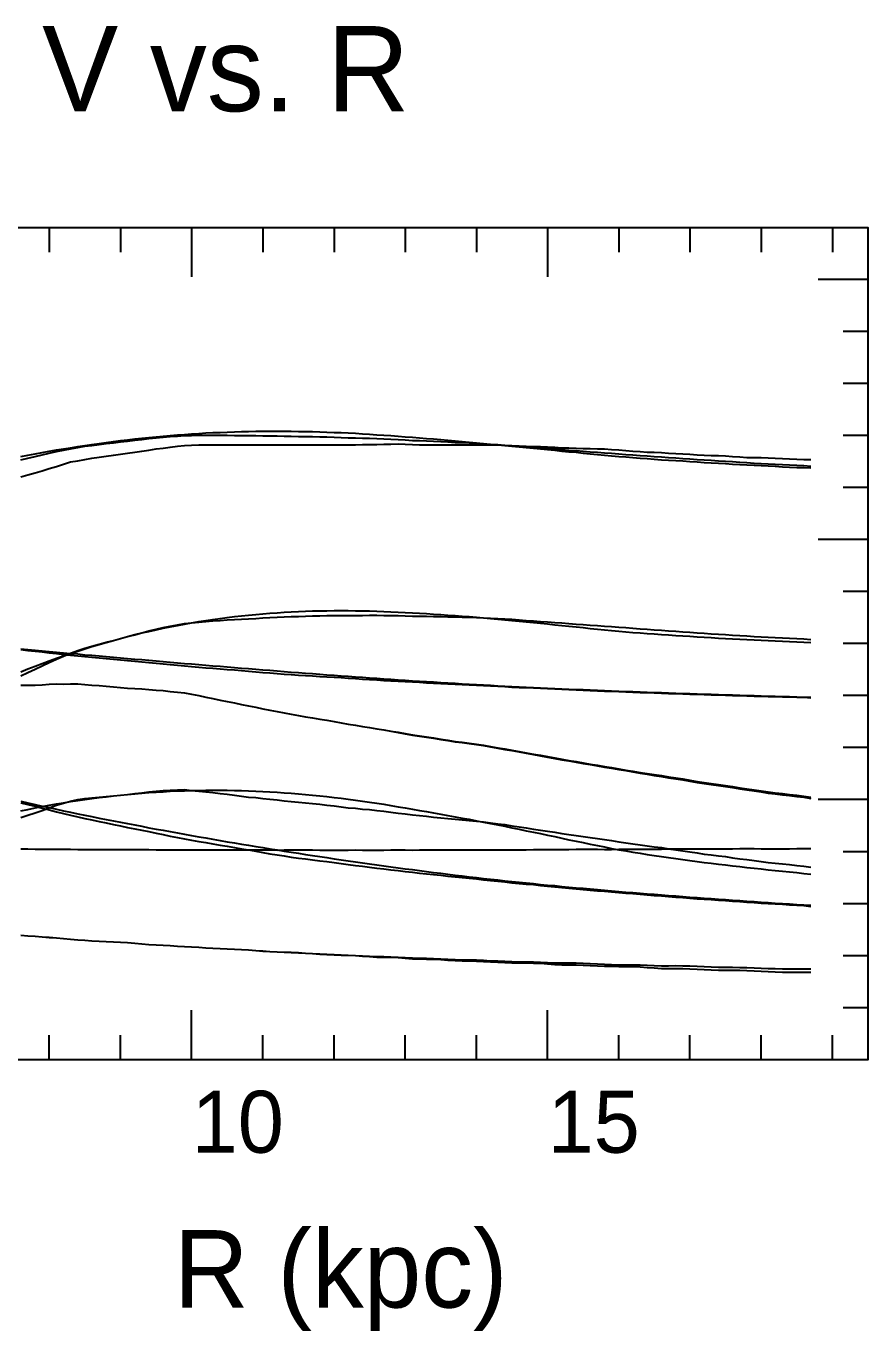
# Model space of a CAD drawing. Extents: x -35 to 179, y -35 to 134.
# Drawn here: x 70.5 to 179.2, y -35 to 133.5 of the extents above; entities that cross this region are included whole.
import ezdxf

# ---------------------------------------------------------------- set-up
doc = ezdxf.new("R2010")
doc.units = 0

msp = doc.modelspace()

# ---------------------------------------------------------------- linework, layer by layer
at = {"color": 0}
for p, q in [((73.52, 107.54), (73.52, 104.34)), ((82.71, 107.54), (82.71, 104.34)), ((91.9, 107.54), (91.9, 101.14)), ((101.09, 107.54), (101.09, 104.34)), ((110.28, 107.54), (110.28, 104.34)), ((119.47, 107.54), (119.47, 104.34)), ((128.66, 107.54), (128.66, 104.34)), ((137.85, 107.54), (137.85, 101.14)), ((147.04, 107.54), (147.04, 104.34)), ((156.23, 107.54), (156.23, 104.34)), ((165.42, 107.54), (165.42, 104.34)), ((174.61, 107.54), (174.61, 104.34)), ((179.2, 100.82), (172.8, 100.82)), ((179.2, 94.1), (176, 94.1)), ((179.2, 87.38), (176, 87.38)), ((179.2, 80.65), (176, 80.65)), ((179.2, 73.93), (176, 73.93)), ((179.2, 67.21), (172.8, 67.21)), ((179.2, 60.49), (176, 60.49)), ((179.2, 53.77), (176, 53.77)), ((179.2, 47.05), (176, 47.05)), ((179.2, 40.33), (176, 40.33)), ((179.2, 33.61), (172.8, 33.61)), ((179.2, 26.89), (176, 26.89)), ((179.2, 20.16), (176, 20.16)), ((179.2, 13.44), (176, 13.44)), ((91.9, 0), (91.9, 6.4)), ((137.85, 0), (137.85, 6.4)), ((179.2, 6.72), (176, 6.72)), ((73.52, 0), (73.52, 3.2)), ((82.71, 0), (82.71, 3.2)), ((101.09, 0), (101.09, 3.2)), ((110.28, 0), (110.28, 3.2)), ((119.47, 0), (119.47, 3.2)), ((128.66, 0), (128.66, 3.2)), ((147.04, 0), (147.04, 3.2)), ((156.23, 0), (156.23, 3.2)), ((165.42, 0), (165.42, 3.2)), ((174.61, 0), (174.61, 3.2))]:
    msp.add_line(p, q, dxfattribs=at)
msp.add_lwpolyline([(0, 0), (0, 107.54), (179.2, 107.54), (179.2, 0)], close=True, dxfattribs=at)
at = {"color": 3}
for points in [[(69.84, 77.96), (70.76, 78.13), (71.68, 78.3), (72.6, 78.46), (73.52, 78.63), (74.44, 78.78), (75.36, 78.93), (76.27, 79.08), (77.19, 79.22), (78.11, 79.36), (79.03, 79.5), (79.95, 79.63), (80.87, 79.76), (81.79, 79.89), (82.71, 80), (83.63, 80.11), (84.55, 80.22), (85.46, 80.32), (86.38, 80.41), (87.3, 80.5), (88.22, 80.58), (89.14, 80.66), (90.06, 80.74), (90.98, 80.8), (91.9, 80.87), (92.82, 80.93), (93.74, 80.98), (94.65, 81.02), (95.57, 81.06), (96.49, 81.1), (97.41, 81.14), (98.33, 81.16), (99.25, 81.19), (100.17, 81.2), (101.09, 81.21), (102.01, 81.21), (102.93, 81.21), (103.84, 81.21), (104.76, 81.21), (105.68, 81.19), (106.6, 81.18), (107.52, 81.16), (108.44, 81.13), (109.36, 81.1), (110.28, 81.06), (111.2, 81.02), (112.11, 80.98), (113.03, 80.94), (113.95, 80.88), (114.87, 80.82), (115.79, 80.76), (116.71, 80.7), (117.63, 80.64), (118.55, 80.57), (119.47, 80.5), (120.39, 80.42), (121.3, 80.35), (122.22, 80.28), (123.14, 80.21), (124.06, 80.13), (124.98, 80.05), (125.9, 79.97), (126.82, 79.89), (127.74, 79.8), (128.66, 79.72), (129.58, 79.64), (130.49, 79.55), (131.41, 79.46), (132.33, 79.37), (133.25, 79.28), (134.17, 79.19), (135.09, 79.1), (136.01, 79.02), (136.93, 78.93), (137.85, 78.83), (138.77, 78.74), (139.68, 78.65), (140.6, 78.56), (141.52, 78.48), (142.44, 78.38), (143.36, 78.29), (144.28, 78.2), (145.2, 78.12), (146.12, 78.03), (147.04, 77.95), (147.95, 77.88), (148.87, 77.8), (149.79, 77.74), (150.71, 77.67), (151.63, 77.6), (152.55, 77.53), (153.47, 77.47), (154.39, 77.42), (155.31, 77.36), (156.23, 77.3), (157.14, 77.24), (158.06, 77.18), (158.98, 77.12), (159.9, 77.07), (160.82, 77.02), (161.74, 76.97), (162.66, 76.92), (163.58, 76.87), (164.5, 76.82), (165.42, 76.77), (166.33, 76.72), (167.25, 76.67), (168.17, 76.62), (169.09, 76.58), (170.01, 76.54), (170.93, 76.5), (171.85, 76.46)], [(69.84, 75.31), (70.76, 75.56), (71.68, 75.83), (72.6, 76.1), (73.52, 76.37), (74.44, 76.66), (75.36, 76.95), (76.27, 77.24), (77.19, 77.39), (78.11, 77.55), (79.03, 77.71), (79.95, 77.84), (80.87, 77.98), (81.79, 78.13), (82.71, 78.24), (83.63, 78.36), (84.55, 78.48), (85.46, 78.63), (86.38, 78.77), (87.3, 78.91), (88.22, 79.03), (89.14, 79.16), (90.06, 79.26), (90.98, 79.34), (91.9, 79.42), (92.82, 79.45), (93.74, 79.46), (94.65, 79.46), (95.57, 79.46), (96.49, 79.46), (97.41, 79.46), (98.33, 79.46), (99.25, 79.46), (100.17, 79.46), (101.09, 79.46), (102.01, 79.46), (102.93, 79.46), (103.84, 79.46), (104.76, 79.46), (105.68, 79.46), (106.6, 79.46), (107.52, 79.46), (108.44, 79.46), (109.36, 79.46), (110.28, 79.46), (111.2, 79.46), (112.11, 79.46), (113.03, 79.46), (113.95, 79.47), (114.87, 79.48), (115.79, 79.5), (116.71, 79.52), (117.63, 79.54), (118.55, 79.56), (119.47, 79.53), (120.39, 79.49), (121.3, 79.46), (122.22, 79.46), (123.14, 79.46), (124.06, 79.46), (124.98, 79.46), (125.9, 79.46), (126.82, 79.46), (127.74, 79.46), (128.66, 79.46), (129.58, 79.46), (130.49, 79.45), (131.41, 79.45), (132.33, 79.41), (133.25, 79.36), (134.17, 79.31), (135.09, 79.28), (136.01, 79.25), (136.93, 79.23), (137.85, 79.18), (138.77, 79.13), (139.68, 79.08), (140.6, 79.05), (141.52, 79.01), (142.44, 78.98), (143.36, 78.96), (144.28, 78.94), (145.2, 78.91), (146.12, 78.84), (147.04, 78.78), (147.95, 78.72), (148.87, 78.64), (149.79, 78.57), (150.71, 78.52), (151.63, 78.48), (152.55, 78.44), (153.47, 78.39), (154.39, 78.33), (155.31, 78.28), (156.23, 78.22), (157.14, 78.16), (158.06, 78.11), (158.98, 78.08), (159.9, 78.05), (160.82, 78.02), (161.74, 77.96), (162.66, 77.89), (163.58, 77.83), (164.5, 77.82), (165.42, 77.8), (166.33, 77.78), (167.25, 77.72), (168.17, 77.67), (169.09, 77.62), (170.01, 77.59), (170.93, 77.56), (171.85, 77.54)], [(69.84, 50.14), (70.76, 50.51), (71.68, 50.86), (72.6, 51.21), (73.52, 51.55), (74.44, 51.88), (75.36, 52.2), (76.27, 52.51), (77.19, 52.81), (78.11, 53.11), (79.03, 53.39), (79.95, 53.66), (80.87, 53.93), (81.79, 54.19), (82.71, 54.44), (83.63, 54.68), (84.55, 54.91), (85.46, 55.14), (86.38, 55.35), (87.3, 55.55), (88.22, 55.75), (89.14, 55.94), (90.06, 56.12), (90.98, 56.29), (91.9, 56.45), (92.82, 56.61), (93.74, 56.75), (94.65, 56.89), (95.57, 57.02), (96.49, 57.14), (97.41, 57.25), (98.33, 57.36), (99.25, 57.45), (100.17, 57.54), (101.09, 57.62), (102.01, 57.7), (102.93, 57.76), (103.84, 57.82), (104.76, 57.87), (105.68, 57.92), (106.6, 57.96), (107.52, 57.99), (108.44, 58.01), (109.36, 58.02), (110.28, 58.03), (111.2, 58.04), (112.11, 58.03), (113.03, 58.02), (113.95, 58.01), (114.87, 57.99), (115.79, 57.96), (116.71, 57.92), (117.63, 57.88), (118.55, 57.84), (119.47, 57.79), (120.39, 57.74), (121.3, 57.69), (122.22, 57.64), (123.14, 57.58), (124.06, 57.52), (124.98, 57.45), (125.9, 57.39), (126.82, 57.32), (127.74, 57.25), (128.66, 57.17), (129.58, 57.1), (130.49, 57.02), (131.41, 56.93), (132.33, 56.85), (133.25, 56.76), (134.17, 56.68), (135.09, 56.59), (136.01, 56.49), (136.93, 56.4), (137.85, 56.31), (138.77, 56.21), (139.68, 56.12), (140.6, 56.02), (141.52, 55.93), (142.44, 55.83), (143.36, 55.74), (144.28, 55.64), (145.2, 55.55), (146.12, 55.47), (147.04, 55.38), (147.95, 55.3), (148.87, 55.22), (149.79, 55.15), (150.71, 55.08), (151.63, 55.02), (152.55, 54.95), (153.47, 54.89), (154.39, 54.83), (155.31, 54.77), (156.23, 54.71), (157.14, 54.65), (158.06, 54.6), (158.98, 54.54), (159.9, 54.49), (160.82, 54.44), (161.74, 54.39), (162.66, 54.34), (163.58, 54.3), (164.5, 54.25), (165.42, 54.2), (166.33, 54.16), (167.25, 54.11), (168.17, 54.07), (169.09, 54.03), (170.01, 53.99), (170.93, 53.95), (171.85, 53.91)], [(69.84, 53.11), (70.76, 53.02), (71.68, 52.93), (72.6, 52.85), (73.52, 52.76), (74.44, 52.68), (75.36, 52.59), (76.27, 52.51), (77.19, 52.43), (78.11, 52.34), (79.03, 52.26), (79.95, 52.18), (80.87, 52.1), (81.79, 52.02), (82.71, 51.94), (83.63, 51.86), (84.55, 51.78), (85.46, 51.7), (86.38, 51.62), (87.3, 51.54), (88.22, 51.46), (89.14, 51.38), (90.06, 51.3), (90.98, 51.22), (91.9, 51.15), (92.82, 51.07), (93.74, 50.99), (94.65, 50.91), (95.57, 50.84), (96.49, 50.76), (97.41, 50.69), (98.33, 50.61), (99.25, 50.54), (100.17, 50.46), (101.09, 50.39), (102.01, 50.32), (102.93, 50.24), (103.84, 50.17), (104.76, 50.1), (105.68, 50.03), (106.6, 49.96), (107.52, 49.89), (108.44, 49.82), (109.36, 49.75), (110.28, 49.69), (111.2, 49.62), (112.11, 49.55), (113.03, 49.49), (113.95, 49.42), (114.87, 49.36), (115.79, 49.29), (116.71, 49.23), (117.63, 49.17), (118.55, 49.11), (119.47, 49.04), (120.39, 48.98), (121.3, 48.92), (122.22, 48.87), (123.14, 48.81), (124.06, 48.75), (124.98, 48.69), (125.9, 48.64), (126.82, 48.58), (127.74, 48.53), (128.66, 48.48), (129.58, 48.43), (130.49, 48.38), (131.41, 48.33), (132.33, 48.28), (133.25, 48.24), (134.17, 48.19), (135.09, 48.15), (136.01, 48.1), (136.93, 48.06), (137.85, 48.02), (138.77, 47.98), (139.68, 47.94), (140.6, 47.9), (141.52, 47.86), (142.44, 47.82), (143.36, 47.78), (144.28, 47.75), (145.2, 47.71), (146.12, 47.67), (147.04, 47.64), (147.95, 47.6), (148.87, 47.57), (149.79, 47.54), (150.71, 47.5), (151.63, 47.47), (152.55, 47.44), (153.47, 47.41), (154.39, 47.37), (155.31, 47.34), (156.23, 47.31), (157.14, 47.28), (158.06, 47.25), (158.98, 47.22), (159.9, 47.19), (160.82, 47.16), (161.74, 47.14), (162.66, 47.11), (163.58, 47.08), (164.5, 47.05), (165.42, 47.03), (166.33, 47), (167.25, 46.97), (168.17, 46.95), (169.09, 46.92), (170.01, 46.9), (170.93, 46.87), (171.85, 46.85)]]:
    msp.add_lwpolyline(points, dxfattribs=at)
at = {"color": 4}
for points in [[(69.84, 77.52), (70.76, 77.73), (71.68, 77.94), (72.6, 78.15), (73.52, 78.37), (74.44, 78.59), (75.36, 78.76), (76.27, 78.94), (77.19, 79.12), (78.11, 79.26), (79.03, 79.37), (79.95, 79.49), (80.87, 79.61), (81.79, 79.72), (82.71, 79.82), (83.63, 79.93), (84.55, 80.04), (85.46, 80.15), (86.38, 80.25), (87.3, 80.35), (88.22, 80.44), (89.14, 80.51), (90.06, 80.58), (90.98, 80.65), (91.9, 80.67), (92.82, 80.68), (93.74, 80.69), (94.65, 80.68), (95.57, 80.68), (96.49, 80.68), (97.41, 80.67), (98.33, 80.65), (99.25, 80.64), (100.17, 80.64), (101.09, 80.62), (102.01, 80.6), (102.93, 80.59), (103.84, 80.57), (104.76, 80.56), (105.68, 80.54), (106.6, 80.52), (107.52, 80.51), (108.44, 80.5), (109.36, 80.48), (110.28, 80.45), (111.2, 80.41), (112.11, 80.37), (113.03, 80.35), (113.95, 80.32), (114.87, 80.29), (115.79, 80.25), (116.71, 80.21), (117.63, 80.18), (118.55, 80.13), (119.47, 80.08), (120.39, 80.02), (121.3, 79.99), (122.22, 79.95), (123.14, 79.92), (124.06, 79.87), (124.98, 79.82), (125.9, 79.77), (126.82, 79.73), (127.74, 79.7), (128.66, 79.66), (129.58, 79.59), (130.49, 79.53), (131.41, 79.47), (132.33, 79.4), (133.25, 79.34), (134.17, 79.26), (135.09, 79.19), (136.01, 79.12), (136.93, 79.05), (137.85, 78.98), (138.77, 78.91), (139.68, 78.84), (140.6, 78.77), (141.52, 78.7), (142.44, 78.63), (143.36, 78.56), (144.28, 78.49), (145.2, 78.42), (146.12, 78.35), (147.04, 78.28), (147.95, 78.21), (148.87, 78.14), (149.79, 78.07), (150.71, 78.01), (151.63, 77.95), (152.55, 77.89), (153.47, 77.83), (154.39, 77.77), (155.31, 77.7), (156.23, 77.64), (157.14, 77.57), (158.06, 77.5), (158.98, 77.45), (159.9, 77.39), (160.82, 77.34), (161.74, 77.28), (162.66, 77.22), (163.58, 77.16), (164.5, 77.1), (165.42, 77.05), (166.33, 76.99), (167.25, 76.95), (168.17, 76.9), (169.09, 76.86), (170.01, 76.82), (170.93, 76.78), (171.85, 76.71)], [(69.84, 49.59), (70.76, 50.03), (71.68, 50.45), (72.6, 50.89), (73.52, 51.34), (74.44, 51.78), (75.36, 52.16), (76.27, 52.53), (77.19, 52.9), (78.11, 53.19), (79.03, 53.45), (79.95, 53.7), (80.87, 53.95), (81.79, 54.19), (82.71, 54.43), (83.63, 54.68), (84.55, 54.93), (85.46, 55.17), (86.38, 55.4), (87.3, 55.62), (88.22, 55.84), (89.14, 56.02), (90.06, 56.2), (90.98, 56.38), (91.9, 56.46), (92.82, 56.55), (93.74, 56.64), (94.65, 56.7), (95.57, 56.77), (96.49, 56.83), (97.41, 56.88), (98.33, 56.92), (99.25, 56.97), (100.17, 57.03), (101.09, 57.09), (102.01, 57.13), (102.93, 57.17), (103.84, 57.21), (104.76, 57.25), (105.68, 57.28), (106.6, 57.31), (107.52, 57.34), (108.44, 57.37), (109.36, 57.39), (110.28, 57.39), (111.2, 57.39), (112.11, 57.39), (113.03, 57.41), (113.95, 57.42), (114.87, 57.43), (115.79, 57.43), (116.71, 57.42), (117.63, 57.4), (118.55, 57.38), (119.47, 57.35), (120.39, 57.32), (121.3, 57.32), (122.22, 57.3), (123.14, 57.28), (124.06, 57.26), (124.98, 57.23), (125.9, 57.21), (126.82, 57.19), (127.74, 57.17), (128.66, 57.15), (129.58, 57.11), (130.49, 57.07), (131.41, 57.02), (132.33, 56.96), (133.25, 56.91), (134.17, 56.84), (135.09, 56.77), (136.01, 56.7), (136.93, 56.63), (137.85, 56.57), (138.77, 56.5), (139.68, 56.44), (140.6, 56.36), (141.52, 56.29), (142.44, 56.23), (143.36, 56.17), (144.28, 56.1), (145.2, 56.03), (146.12, 55.97), (147.04, 55.9), (147.95, 55.83), (148.87, 55.75), (149.79, 55.68), (150.71, 55.62), (151.63, 55.57), (152.55, 55.51), (153.47, 55.44), (154.39, 55.37), (155.31, 55.31), (156.23, 55.24), (157.14, 55.17), (158.06, 55.1), (158.98, 55.05), (159.9, 55), (160.82, 54.95), (161.74, 54.88), (162.66, 54.82), (163.58, 54.76), (164.5, 54.7), (165.42, 54.65), (166.33, 54.59), (167.25, 54.55), (168.17, 54.51), (169.09, 54.46), (170.01, 54.41), (170.93, 54.37), (171.85, 54.31)], [(69.84, 52.99), (70.76, 52.89), (71.68, 52.79), (72.6, 52.69), (73.52, 52.58), (74.44, 52.48), (75.36, 52.37), (76.27, 52.27), (77.19, 52.18), (78.11, 52.09), (79.03, 52.01), (79.95, 51.93), (80.87, 51.84), (81.79, 51.75), (82.71, 51.66), (83.63, 51.57), (84.55, 51.49), (85.46, 51.41), (86.38, 51.32), (87.3, 51.23), (88.22, 51.14), (89.14, 51.05), (90.06, 50.97), (90.98, 50.89), (91.9, 50.81), (92.82, 50.73), (93.74, 50.66), (94.65, 50.59), (95.57, 50.51), (96.49, 50.43), (97.41, 50.36), (98.33, 50.29), (99.25, 50.21), (100.17, 50.13), (101.09, 50.05), (102.01, 49.98), (102.93, 49.91), (103.84, 49.84), (104.76, 49.77), (105.68, 49.71), (106.6, 49.65), (107.52, 49.59), (108.44, 49.54), (109.36, 49.49), (110.28, 49.43), (111.2, 49.37), (112.11, 49.3), (113.03, 49.25), (113.95, 49.19), (114.87, 49.14), (115.79, 49.08), (116.71, 49.02), (117.63, 48.97), (118.55, 48.92), (119.47, 48.87), (120.39, 48.82), (121.3, 48.77), (122.22, 48.72), (123.14, 48.67), (124.06, 48.62), (124.98, 48.57), (125.9, 48.53), (126.82, 48.48), (127.74, 48.44), (128.66, 48.39), (129.58, 48.35), (130.49, 48.3), (131.41, 48.25), (132.33, 48.21), (133.25, 48.16), (134.17, 48.12), (135.09, 48.08), (136.01, 48.04), (136.93, 48), (137.85, 47.96), (138.77, 47.92), (139.68, 47.88), (140.6, 47.84), (141.52, 47.8), (142.44, 47.76), (143.36, 47.72), (144.28, 47.68), (145.2, 47.64), (146.12, 47.61), (147.04, 47.58), (147.95, 47.54), (148.87, 47.51), (149.79, 47.47), (150.71, 47.44), (151.63, 47.41), (152.55, 47.38), (153.47, 47.34), (154.39, 47.31), (155.31, 47.28), (156.23, 47.25), (157.14, 47.22), (158.06, 47.19), (158.98, 47.16), (159.9, 47.14), (160.82, 47.11), (161.74, 47.08), (162.66, 47.05), (163.58, 47.02), (164.5, 47), (165.42, 46.97), (166.33, 46.95), (167.25, 46.92), (168.17, 46.9), (169.09, 46.88), (170.01, 46.86), (170.93, 46.84), (171.85, 46.78)], [(69.84, 27.24), (70.76, 27.24), (71.68, 27.23), (72.6, 27.23), (73.52, 27.23), (74.44, 27.21), (75.36, 27.21), (76.27, 27.2), (77.19, 27.18), (78.11, 27.17), (79.03, 27.17), (79.95, 27.18), (80.87, 27.19), (81.79, 27.19), (82.71, 27.19), (83.63, 27.19), (84.55, 27.18), (85.46, 27.17), (86.38, 27.16), (87.3, 27.15), (88.22, 27.15), (89.14, 27.15), (90.06, 27.15), (90.98, 27.15), (91.9, 27.15), (92.82, 27.14), (93.74, 27.13), (94.65, 27.13), (95.57, 27.12), (96.49, 27.13), (97.41, 27.13), (98.33, 27.13), (99.25, 27.14), (100.17, 27.13), (101.09, 27.12), (102.01, 27.11), (102.93, 27.1), (103.84, 27.11), (104.76, 27.12), (105.68, 27.11), (106.6, 27.11), (107.52, 27.11), (108.44, 27.1), (109.36, 27.1), (110.28, 27.1), (111.2, 27.1), (112.11, 27.1), (113.03, 27.11), (113.95, 27.1), (114.87, 27.09), (115.79, 27.09), (116.71, 27.1), (117.63, 27.12), (118.55, 27.11), (119.47, 27.11), (120.39, 27.1), (121.3, 27.11), (122.22, 27.12), (123.14, 27.13), (124.06, 27.13), (124.98, 27.12), (125.9, 27.12), (126.82, 27.13), (127.74, 27.13), (128.66, 27.14), (129.58, 27.14), (130.49, 27.14), (131.41, 27.13), (132.33, 27.13), (133.25, 27.13), (134.17, 27.14), (135.09, 27.15), (136.01, 27.16), (136.93, 27.18), (137.85, 27.17), (138.77, 27.17), (139.68, 27.17), (140.6, 27.18), (141.52, 27.2), (142.44, 27.2), (143.36, 27.2), (144.28, 27.2), (145.2, 27.19), (146.12, 27.19), (147.04, 27.2), (147.95, 27.21), (148.87, 27.22), (149.79, 27.23), (150.71, 27.23), (151.63, 27.23), (152.55, 27.23), (153.47, 27.24), (154.39, 27.26), (155.31, 27.27), (156.23, 27.27), (157.14, 27.27), (158.06, 27.26), (158.98, 27.26), (159.9, 27.26), (160.82, 27.27), (161.74, 27.27), (162.66, 27.28), (163.58, 27.28), (164.5, 27.28), (165.42, 27.27), (166.33, 27.27), (167.25, 27.27), (168.17, 27.27), (169.09, 27.27), (170.01, 27.28), (170.93, 27.3), (171.85, 27.3)]]:
    msp.add_lwpolyline(points, dxfattribs=at)
at = {"color": 1}
msp.add_lwpolyline([(69.84, 48.39), (70.76, 48.41), (71.68, 48.42), (72.6, 48.46), (73.52, 48.51), (74.44, 48.56), (75.36, 48.55), (76.27, 48.56), (77.19, 48.56), (78.11, 48.5), (79.03, 48.41), (79.95, 48.34), (80.87, 48.26), (81.79, 48.18), (82.71, 48.1), (83.63, 48.03), (84.55, 47.97), (85.46, 47.91), (86.38, 47.84), (87.3, 47.77), (88.22, 47.7), (89.14, 47.59), (90.06, 47.51), (90.98, 47.42), (91.9, 47.23), (92.82, 47.05), (93.74, 46.87), (94.65, 46.67), (95.57, 46.48), (96.49, 46.29), (97.41, 46.1), (98.33, 45.91), (99.25, 45.72), (100.17, 45.54), (101.09, 45.35), (102.01, 45.15), (102.93, 44.98), (103.84, 44.81), (104.76, 44.64), (105.68, 44.48), (106.6, 44.32), (107.52, 44.16), (108.44, 44.02), (109.36, 43.88), (110.28, 43.71), (111.2, 43.53), (112.11, 43.35), (113.03, 43.22), (113.95, 43.07), (114.87, 42.92), (115.79, 42.76), (116.71, 42.61), (117.63, 42.45), (118.55, 42.29), (119.47, 42.11), (120.39, 41.94), (121.3, 41.81), (122.22, 41.68), (123.14, 41.55), (124.06, 41.4), (124.98, 41.25), (125.9, 41.1), (126.82, 40.99), (127.74, 40.87), (128.66, 40.75), (129.58, 40.59), (130.49, 40.44), (131.41, 40.27), (132.33, 40.11), (133.25, 39.95), (134.17, 39.78), (135.09, 39.61), (136.01, 39.45), (136.93, 39.29), (137.85, 39.11), (138.77, 38.94), (139.68, 38.77), (140.6, 38.61), (141.52, 38.46), (142.44, 38.3), (143.36, 38.14), (144.28, 37.98), (145.2, 37.82), (146.12, 37.67), (147.04, 37.51), (147.95, 37.36), (148.87, 37.2), (149.79, 37.05), (150.71, 36.9), (151.63, 36.74), (152.55, 36.59), (153.47, 36.45), (154.39, 36.3), (155.31, 36.16), (156.23, 36), (157.14, 35.84), (158.06, 35.68), (158.98, 35.56), (159.9, 35.43), (160.82, 35.3), (161.74, 35.16), (162.66, 35.02), (163.58, 34.88), (164.5, 34.74), (165.42, 34.6), (166.33, 34.47), (167.25, 34.36), (168.17, 34.25), (169.09, 34.15), (170.01, 34.04), (170.93, 33.94), (171.85, 33.77)], dxfattribs=at)
at = {"color": 2}
for points in [[(69.84, 48.39), (70.76, 48.41), (71.68, 48.42), (72.6, 48.46), (73.52, 48.51), (74.44, 48.56), (75.36, 48.55), (76.27, 48.56), (77.19, 48.56), (78.11, 48.5), (79.03, 48.41), (79.95, 48.34), (80.87, 48.26), (81.79, 48.18), (82.71, 48.1), (83.63, 48.03), (84.55, 47.97), (85.46, 47.91), (86.38, 47.84), (87.3, 47.77), (88.22, 47.7), (89.14, 47.59), (90.06, 47.51), (90.98, 47.42), (91.9, 47.23), (92.82, 47.05), (93.74, 46.87), (94.65, 46.67), (95.57, 46.48), (96.49, 46.29), (97.41, 46.1), (98.33, 45.91), (99.25, 45.72), (100.17, 45.54), (101.09, 45.35), (102.01, 45.16), (102.93, 44.99), (103.84, 44.82), (104.76, 44.65), (105.68, 44.49), (106.6, 44.33), (107.52, 44.17), (108.44, 44.03), (109.36, 43.89), (110.28, 43.72), (111.2, 43.53), (112.11, 43.36), (113.03, 43.22), (113.95, 43.08), (114.87, 42.94), (115.79, 42.78), (116.71, 42.63), (117.63, 42.47), (118.55, 42.31), (119.47, 42.14), (120.39, 41.97), (121.3, 41.84), (122.22, 41.71), (123.14, 41.58), (124.06, 41.43), (124.98, 41.29), (125.9, 41.14), (126.82, 41.03), (127.74, 40.91), (128.66, 40.8), (129.58, 40.64), (130.49, 40.48), (131.41, 40.32), (132.33, 40.16), (133.25, 40), (134.17, 39.82), (135.09, 39.66), (136.01, 39.5), (136.93, 39.34), (137.85, 39.17), (138.77, 39.01), (139.68, 38.85), (140.6, 38.69), (141.52, 38.53), (142.44, 38.37), (143.36, 38.21), (144.28, 38.05), (145.2, 37.9), (146.12, 37.75), (147.04, 37.59), (147.95, 37.44), (148.87, 37.28), (149.79, 37.13), (150.71, 36.99), (151.63, 36.85), (152.55, 36.71), (153.47, 36.57), (154.39, 36.42), (155.31, 36.28), (156.23, 36.12), (157.14, 35.97), (158.06, 35.81), (158.98, 35.68), (159.9, 35.56), (160.82, 35.44), (161.74, 35.29), (162.66, 35.15), (163.58, 35.01), (164.5, 34.88), (165.42, 34.74), (166.33, 34.61), (167.25, 34.5), (168.17, 34.39), (169.09, 34.29), (170.01, 34.18), (170.93, 34.08), (171.85, 33.92)], [(69.84, 32.17), (70.76, 32.36), (71.68, 32.54), (72.6, 32.72), (73.52, 32.89), (74.44, 33.05), (75.36, 33.21), (76.27, 33.36), (77.19, 33.5), (78.11, 33.64), (79.03, 33.76), (79.95, 33.88), (80.87, 33.99), (81.79, 34.1), (82.71, 34.2), (83.63, 34.29), (84.55, 34.37), (85.46, 34.45), (86.38, 34.52), (87.3, 34.58), (88.22, 34.64), (89.14, 34.69), (90.06, 34.73), (90.98, 34.76), (91.9, 34.79), (92.82, 34.81), (93.74, 34.82), (94.65, 34.83), (95.57, 34.83), (96.49, 34.82), (97.41, 34.8), (98.33, 34.78), (99.25, 34.75), (100.17, 34.72), (101.09, 34.68), (102.01, 34.63), (102.93, 34.57), (103.84, 34.51), (104.76, 34.45), (105.68, 34.37), (106.6, 34.29), (107.52, 34.21), (108.44, 34.11), (109.36, 34.02), (110.28, 33.91), (111.2, 33.8), (112.11, 33.68), (113.03, 33.56), (113.95, 33.43), (114.87, 33.3), (115.79, 33.16), (116.71, 33.01), (117.63, 32.85), (118.55, 32.7), (119.47, 32.54), (120.39, 32.38), (121.3, 32.23), (122.22, 32.07), (123.14, 31.91), (124.06, 31.74), (124.98, 31.58), (125.9, 31.41), (126.82, 31.24), (127.74, 31.07), (128.66, 30.89), (129.58, 30.71), (130.49, 30.53), (131.41, 30.35), (132.33, 30.17), (133.25, 29.98), (134.17, 29.79), (135.09, 29.6), (136.01, 29.41), (136.93, 29.22), (137.85, 29.03), (138.77, 28.83), (139.68, 28.64), (140.6, 28.44), (141.52, 28.25), (142.44, 28.06), (143.36, 27.87), (144.28, 27.68), (145.2, 27.5), (146.12, 27.32), (147.04, 27.15), (147.95, 26.98), (148.87, 26.83), (149.79, 26.68), (150.71, 26.53), (151.63, 26.39), (152.55, 26.26), (153.47, 26.13), (154.39, 26), (155.31, 25.87), (156.23, 25.75), (157.14, 25.63), (158.06, 25.51), (158.98, 25.4), (159.9, 25.29), (160.82, 25.18), (161.74, 25.07), (162.66, 24.96), (163.58, 24.86), (164.5, 24.76), (165.42, 24.66), (166.33, 24.56), (167.25, 24.46), (168.17, 24.36), (169.09, 24.27), (170.01, 24.18), (170.93, 24.09), (171.85, 24)], [(69.84, 33.4), (70.76, 33.19), (71.68, 32.98), (72.6, 32.78), (73.52, 32.58), (74.44, 32.38), (75.36, 32.18), (76.27, 31.99), (77.19, 31.8), (78.11, 31.61), (79.03, 31.43), (79.95, 31.24), (80.87, 31.06), (81.79, 30.88), (82.71, 30.7), (83.63, 30.52), (84.55, 30.34), (85.46, 30.17), (86.38, 29.99), (87.3, 29.82), (88.22, 29.65), (89.14, 29.48), (90.06, 29.31), (90.98, 29.15), (91.9, 28.98), (92.82, 28.82), (93.74, 28.66), (94.65, 28.5), (95.57, 28.34), (96.49, 28.18), (97.41, 28.02), (98.33, 27.87), (99.25, 27.72), (100.17, 27.56), (101.09, 27.41), (102.01, 27.26), (102.93, 27.12), (103.84, 26.97), (104.76, 26.82), (105.68, 26.68), (106.6, 26.54), (107.52, 26.4), (108.44, 26.26), (109.36, 26.12), (110.28, 25.98), (111.2, 25.85), (112.11, 25.71), (113.03, 25.58), (113.95, 25.45), (114.87, 25.32), (115.79, 25.19), (116.71, 25.07), (117.63, 24.94), (118.55, 24.82), (119.47, 24.69), (120.39, 24.57), (121.3, 24.45), (122.22, 24.33), (123.14, 24.21), (124.06, 24.1), (124.98, 23.98), (125.9, 23.87), (126.82, 23.76), (127.74, 23.65), (128.66, 23.54), (129.58, 23.44), (130.49, 23.34), (131.41, 23.24), (132.33, 23.14), (133.25, 23.04), (134.17, 22.95), (135.09, 22.85), (136.01, 22.76), (136.93, 22.67), (137.85, 22.58), (138.77, 22.5), (139.68, 22.41), (140.6, 22.32), (141.52, 22.24), (142.44, 22.16), (143.36, 22.08), (144.28, 22), (145.2, 21.92), (146.12, 21.84), (147.04, 21.76), (147.95, 21.68), (148.87, 21.61), (149.79, 21.53), (150.71, 21.46), (151.63, 21.39), (152.55, 21.31), (153.47, 21.24), (154.39, 21.17), (155.31, 21.1), (156.23, 21.03), (157.14, 20.97), (158.06, 20.9), (158.98, 20.83), (159.9, 20.77), (160.82, 20.7), (161.74, 20.64), (162.66, 20.57), (163.58, 20.51), (164.5, 20.45), (165.42, 20.38), (166.33, 20.32), (167.25, 20.26), (168.17, 20.2), (169.09, 20.14), (170.01, 20.08), (170.93, 20.02), (171.85, 19.96)], [(69.84, 16.1), (70.76, 16.03), (71.68, 15.96), (72.6, 15.89), (73.52, 15.83), (74.44, 15.75), (75.36, 15.68), (76.27, 15.6), (77.19, 15.52), (78.11, 15.44), (79.03, 15.38), (79.95, 15.34), (80.87, 15.29), (81.79, 15.24), (82.71, 15.19), (83.63, 15.14), (84.55, 15.07), (85.46, 14.99), (86.38, 14.92), (87.3, 14.86), (88.22, 14.81), (89.14, 14.75), (90.06, 14.7), (90.98, 14.65), (91.9, 14.61), (92.82, 14.54), (93.74, 14.48), (94.65, 14.42), (95.57, 14.37), (96.49, 14.33), (97.41, 14.28), (98.33, 14.24), (99.25, 14.21), (100.17, 14.14), (101.09, 14.08), (102.01, 14.01), (102.93, 13.97), (103.84, 13.93), (104.76, 13.9), (105.68, 13.85), (106.6, 13.8), (107.52, 13.75), (108.44, 13.7), (109.36, 13.65), (110.28, 13.6), (111.2, 13.57), (112.11, 13.54), (113.03, 13.5), (113.95, 13.45), (114.87, 13.39), (115.79, 13.34), (116.71, 13.33), (117.63, 13.32), (118.55, 13.27), (119.47, 13.22), (120.39, 13.17), (121.3, 13.13), (122.22, 13.12), (123.14, 13.11), (124.06, 13.06), (124.98, 13.01), (125.9, 12.97), (126.82, 12.94), (127.74, 12.92), (128.66, 12.9), (129.58, 12.86), (130.49, 12.81), (131.41, 12.77), (132.33, 12.73), (133.25, 12.69), (134.17, 12.67), (135.09, 12.66), (136.01, 12.65), (136.93, 12.63), (137.85, 12.59), (138.77, 12.55), (139.68, 12.52), (140.6, 12.51), (141.52, 12.51), (142.44, 12.48), (143.36, 12.44), (144.28, 12.4), (145.2, 12.36), (146.12, 12.32), (147.04, 12.29), (147.95, 12.28), (148.87, 12.28), (149.79, 12.27), (150.71, 12.23), (151.63, 12.19), (152.55, 12.16), (153.47, 12.16), (154.39, 12.17), (155.31, 12.16), (156.23, 12.13), (157.14, 12.09), (158.06, 12.06), (158.98, 12.02), (159.9, 11.99), (160.82, 11.97), (161.74, 11.96), (162.66, 11.95), (163.58, 11.92), (164.5, 11.89), (165.42, 11.86), (166.33, 11.82), (167.25, 11.79), (168.17, 11.76), (169.09, 11.75), (170.01, 11.75), (170.93, 11.75), (171.85, 11.74)]]:
    msp.add_lwpolyline(points, dxfattribs=at)
at = {"color": 6}
for points in [[(69.84, 31.3), (70.76, 31.6), (71.68, 31.9), (72.6, 32.23), (73.52, 32.56), (74.44, 32.9), (75.36, 33.16), (76.27, 33.4), (77.19, 33.64), (78.11, 33.77), (79.03, 33.86), (79.95, 33.94), (80.87, 34.02), (81.79, 34.1), (82.71, 34.19), (83.63, 34.29), (84.55, 34.4), (85.46, 34.51), (86.38, 34.6), (87.3, 34.69), (88.22, 34.78), (89.14, 34.82), (90.06, 34.86), (90.98, 34.91), (91.9, 34.81), (92.82, 34.72), (93.74, 34.63), (94.65, 34.52), (95.57, 34.41), (96.49, 34.3), (97.41, 34.18), (98.33, 34.07), (99.25, 33.95), (100.17, 33.87), (101.09, 33.78), (102.01, 33.68), (102.93, 33.58), (103.84, 33.48), (104.76, 33.38), (105.68, 33.28), (106.6, 33.19), (107.52, 33.1), (108.44, 33.01), (109.36, 32.92), (110.28, 32.8), (111.2, 32.68), (112.11, 32.55), (113.03, 32.49), (113.95, 32.4), (114.87, 32.32), (115.79, 32.22), (116.71, 32.11), (117.63, 32.01), (118.55, 31.88), (119.47, 31.76), (120.39, 31.64), (121.3, 31.56), (122.22, 31.46), (123.14, 31.37), (124.06, 31.27), (124.98, 31.17), (125.9, 31.07), (126.82, 31.01), (127.74, 30.93), (128.66, 30.85), (129.58, 30.73), (130.49, 30.63), (131.41, 30.5), (132.33, 30.38), (133.25, 30.25), (134.17, 30.1), (135.09, 29.95), (136.01, 29.8), (136.93, 29.66), (137.85, 29.53), (138.77, 29.4), (139.68, 29.26), (140.6, 29.11), (141.52, 28.97), (142.44, 28.85), (143.36, 28.72), (144.28, 28.59), (145.2, 28.46), (146.12, 28.32), (147.04, 28.18), (147.95, 28.04), (148.87, 27.9), (149.79, 27.76), (150.71, 27.64), (151.63, 27.52), (152.55, 27.41), (153.47, 27.27), (154.39, 27.13), (155.31, 27), (156.23, 26.86), (157.14, 26.72), (158.06, 26.58), (158.98, 26.47), (159.9, 26.36), (160.82, 26.25), (161.74, 26.11), (162.66, 25.98), (163.58, 25.86), (164.5, 25.74), (165.42, 25.62), (166.33, 25.5), (167.25, 25.41), (168.17, 25.32), (169.09, 25.22), (170.01, 25.12), (170.93, 25.01), (171.85, 24.89)], [(69.84, 16.1), (70.76, 16.03), (71.68, 15.96), (72.6, 15.89), (73.52, 15.82), (74.44, 15.75), (75.36, 15.68), (76.27, 15.6), (77.19, 15.52), (78.11, 15.44), (79.03, 15.39), (79.95, 15.34), (80.87, 15.29), (81.79, 15.24), (82.71, 15.19), (83.63, 15.14), (84.55, 15.07), (85.46, 14.99), (86.38, 14.92), (87.3, 14.87), (88.22, 14.81), (89.14, 14.75), (90.06, 14.7), (90.98, 14.65), (91.9, 14.6), (92.82, 14.54), (93.74, 14.48), (94.65, 14.42), (95.57, 14.37), (96.49, 14.33), (97.41, 14.28), (98.33, 14.24), (99.25, 14.21), (100.17, 14.14), (101.09, 14.06), (102.01, 13.98), (102.93, 13.94), (103.84, 13.9), (104.76, 13.87), (105.68, 13.82), (106.6, 13.77), (107.52, 13.72), (108.44, 13.67), (109.36, 13.62), (110.28, 13.57), (111.2, 13.54), (112.11, 13.51), (113.03, 13.47), (113.95, 13.4), (114.87, 13.34), (115.79, 13.27), (116.71, 13.27), (117.63, 13.25), (118.55, 13.2), (119.47, 13.13), (120.39, 13.06), (121.3, 13.03), (122.22, 13.02), (123.14, 13.01), (124.06, 12.95), (124.98, 12.89), (125.9, 12.82), (126.82, 12.8), (127.74, 12.78), (128.66, 12.76), (129.58, 12.71), (130.49, 12.66), (131.41, 12.61), (132.33, 12.58), (133.25, 12.55), (134.17, 12.51), (135.09, 12.51), (136.01, 12.5), (136.93, 12.49), (137.85, 12.39), (138.77, 12.32), (139.68, 12.28), (140.6, 12.28), (141.52, 12.28), (142.44, 12.25), (143.36, 12.2), (144.28, 12.15), (145.2, 12.11), (146.12, 12.08), (147.04, 12.05), (147.95, 12.04), (148.87, 12.04), (149.79, 12.03), (150.71, 11.95), (151.63, 11.87), (152.55, 11.79), (153.47, 11.8), (154.39, 11.8), (155.31, 11.8), (156.23, 11.75), (157.14, 11.71), (158.06, 11.67), (158.98, 11.63), (159.9, 11.59), (160.82, 11.57), (161.74, 11.57), (162.66, 11.57), (163.58, 11.54), (164.5, 11.49), (165.42, 11.45), (166.33, 11.41), (167.25, 11.37), (168.17, 11.33), (169.09, 11.32), (170.01, 11.32), (170.93, 11.32), (171.85, 11.32)]]:
    msp.add_lwpolyline(points, dxfattribs=at)
at = {"color": 5}
msp.add_lwpolyline([(69.84, 33.21), (70.76, 32.98), (71.68, 32.75), (72.6, 32.52), (73.52, 32.29), (74.44, 32.05), (75.36, 31.81), (76.27, 31.6), (77.19, 31.4), (78.11, 31.19), (79.03, 31), (79.95, 30.81), (80.87, 30.62), (81.79, 30.42), (82.71, 30.23), (83.63, 30.03), (84.55, 29.85), (85.46, 29.67), (86.38, 29.49), (87.3, 29.29), (88.22, 29.09), (89.14, 28.9), (90.06, 28.73), (90.98, 28.55), (91.9, 28.38), (92.82, 28.22), (93.74, 28.06), (94.65, 27.9), (95.57, 27.74), (96.49, 27.59), (97.41, 27.43), (98.33, 27.27), (99.25, 27.12), (100.17, 26.96), (101.09, 26.79), (102.01, 26.63), (102.93, 26.49), (103.84, 26.34), (104.76, 26.2), (105.68, 26.07), (106.6, 25.95), (107.52, 25.82), (108.44, 25.72), (109.36, 25.61), (110.28, 25.5), (111.2, 25.36), (112.11, 25.23), (113.03, 25.11), (113.95, 25), (114.87, 24.89), (115.79, 24.78), (116.71, 24.66), (117.63, 24.54), (118.55, 24.44), (119.47, 24.34), (120.39, 24.23), (121.3, 24.13), (122.22, 24.04), (123.14, 23.94), (124.06, 23.84), (124.98, 23.74), (125.9, 23.64), (126.82, 23.55), (127.74, 23.46), (128.66, 23.37), (129.58, 23.27), (130.49, 23.17), (131.41, 23.07), (132.33, 22.98), (133.25, 22.88), (134.17, 22.79), (135.09, 22.71), (136.01, 22.63), (136.93, 22.54), (137.85, 22.45), (138.77, 22.37), (139.68, 22.28), (140.6, 22.19), (141.52, 22.1), (142.44, 22.02), (143.36, 21.93), (144.28, 21.84), (145.2, 21.77), (146.12, 21.7), (147.04, 21.63), (147.95, 21.55), (148.87, 21.47), (149.79, 21.39), (150.71, 21.32), (151.63, 21.25), (152.55, 21.18), (153.47, 21.11), (154.39, 21.03), (155.31, 20.96), (156.23, 20.89), (157.14, 20.82), (158.06, 20.76), (158.98, 20.7), (159.9, 20.64), (160.82, 20.57), (161.74, 20.51), (162.66, 20.44), (163.58, 20.38), (164.5, 20.31), (165.42, 20.25), (166.33, 20.2), (167.25, 20.15), (168.17, 20.09), (169.09, 20.04), (170.01, 19.99), (170.93, 19.94), (171.85, 19.82)], dxfattribs=at)

# ---------------------------------------------------------------- texts
at = {"color": 0}
for s, height, p in [('V vs. R', 11, (72.6, 122.54)), ('10', 8, (91.9, -12)), ('15', 8, (137.85, -12)), ('R (kpc)', 10, (89.6, -32))]:
    msp.add_text(s, height=height, dxfattribs=at).set_placement(p)

doc.saveas('drawing.dxf')
